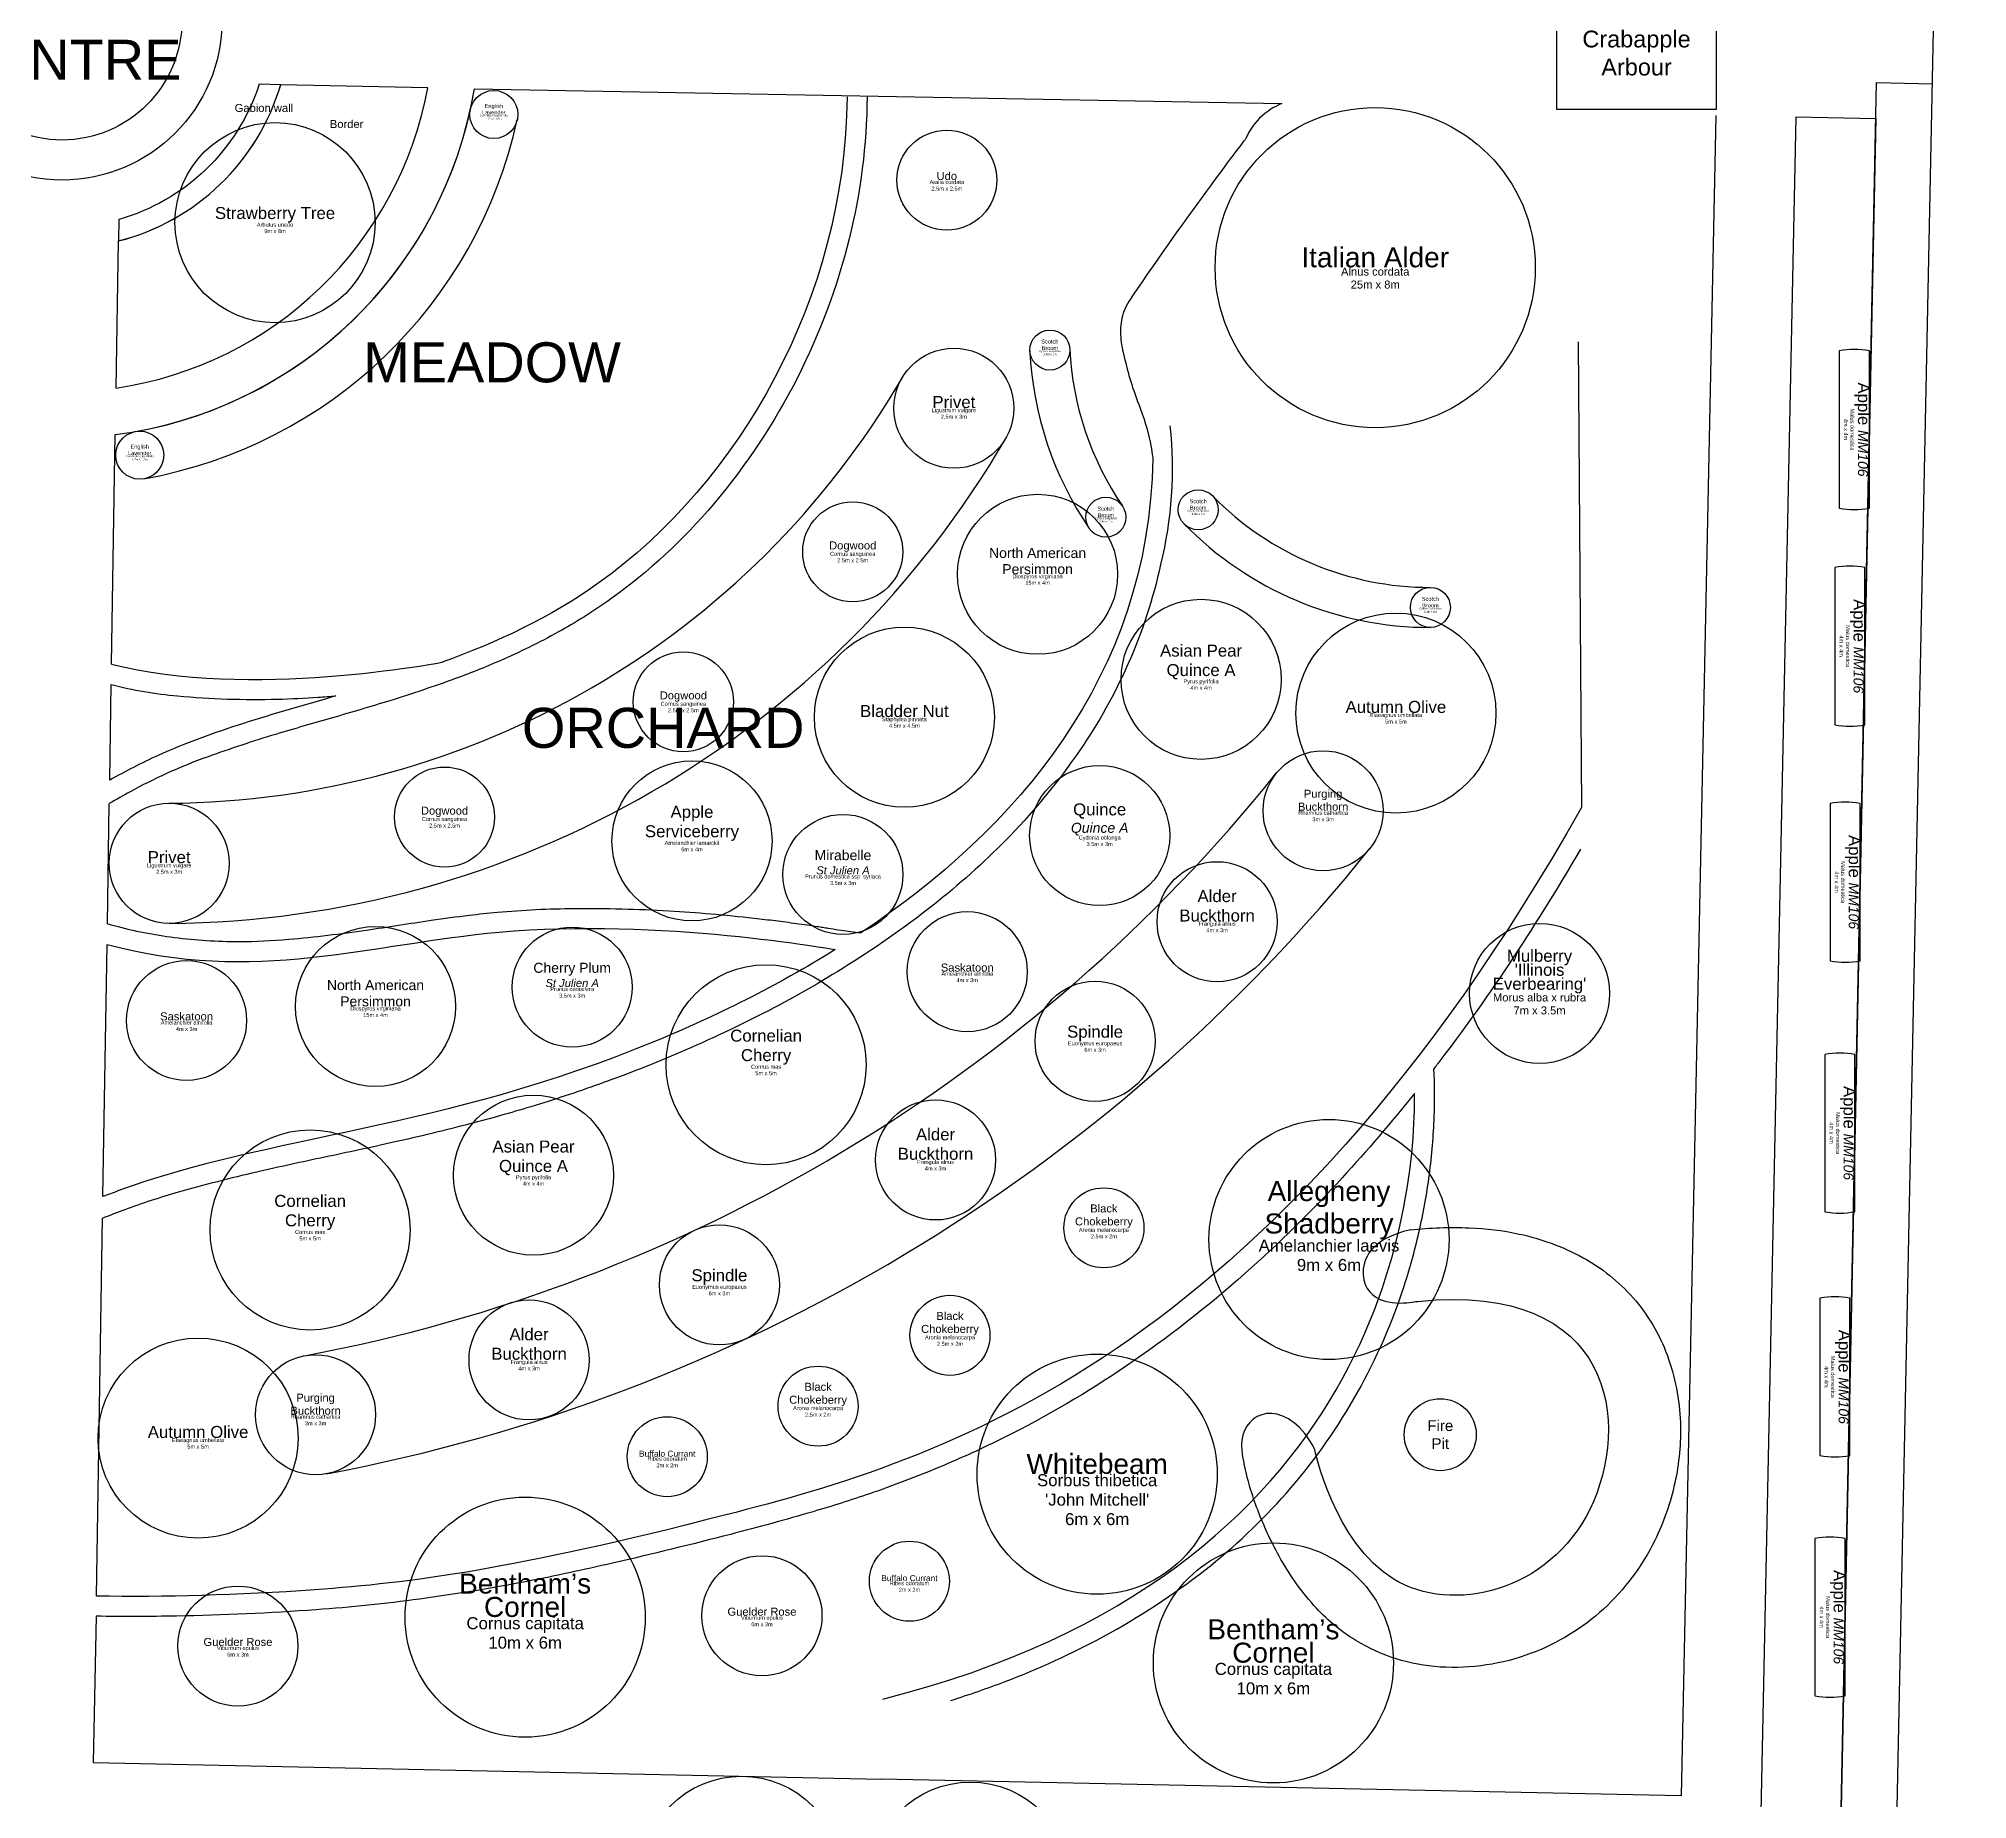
# Model space of a CAD drawing. Header units: metres. Extents: x 59 to 170, y -3 to 145.
# Drawn here: x 116.3 to 164.51, y 23.54 to 67.54 of the extents above; entities that cross this region are included whole.
import ezdxf

# ---------------------------------------------------------------- set-up
doc = ezdxf.new("R2010")
doc.units = ezdxf.units.M
for name, color, linetype, lineweight, true_color in [('Areas', 30, 'Continuous', 25, 0xff7f00), ('Boundary', 1, 'Continuous', 25, 0xff0000), ('Legend', 40, 'Continuous', 25, 0xffba00), ('Plant - Paused!', 1, 'Continuous', 25, 0xff0000), ('Plant - Perennial', 3, 'Continuous', 25, 0x00ff00), ('Plant - Shrub', 3, 'Continuous', 25, 0x00ff00), ('Plant - Tree', 3, 'Continuous', 25, 0x00ff00), ('Plant - Windbreak', 3, 'Continuous', 25, 0x00ff00), ('Plant label', 30, 'Continuous', 25, 0xff7f00), ('Structures', 216, 'Continuous', 25, 0x800080), ('Water', 136, 'Continuous', 25, 0x008080)]:
    doc.layers.add(name, color=color, linetype=linetype, lineweight=lineweight, true_color=true_color)
doc.layers.get('Plant - Paused!').off()
doc.styles.add('textstyle100', font='')
doc.styles.add('textstyle101', font='')
doc.styles.add('textstyle122', font='')
doc.styles.add('textstyle123', font='')
doc.styles.add('textstyle124', font='')
doc.styles.add('textstyle125', font='')
doc.styles.add('textstyle13', font='')
doc.styles.add('textstyle136', font='')
doc.styles.add('textstyle137', font='')
doc.styles.add('textstyle14', font='')
doc.styles.add('textstyle144', font='')
doc.styles.add('textstyle145', font='')
doc.styles.add('textstyle152', font='')
doc.styles.add('textstyle153', font='')
doc.styles.add('textstyle156', font='')
doc.styles.add('textstyle157', font='')
doc.styles.add('textstyle164', font='')
doc.styles.add('textstyle165', font='')
doc.styles.add('textstyle184', font='')
doc.styles.add('textstyle185', font='')
doc.styles.add('textstyle20', font='')
doc.styles.add('textstyle201', font='')
doc.styles.add('textstyle205', font='')
doc.styles.add('textstyle21', font='')
doc.styles.add('textstyle214', font='')
doc.styles.add('textstyle218', font='')
doc.styles.add('textstyle219', font='')
doc.styles.add('textstyle24', font='')
doc.styles.add('textstyle25', font='')
doc.styles.add('textstyle26', font='')
doc.styles.add('textstyle27', font='')
doc.styles.add('textstyle28', font='')
doc.styles.add('textstyle29', font='')
doc.styles.add('textstyle36', font='')
doc.styles.add('textstyle37', font='')
doc.styles.add('textstyle38', font='')
doc.styles.add('textstyle39', font='')
doc.styles.add('textstyle40', font='')
doc.styles.add('textstyle41', font='')
doc.styles.add('textstyle42', font='')
doc.styles.add('textstyle43', font='')
doc.styles.add('textstyle44', font='')
doc.styles.add('textstyle45', font='')
doc.styles.add('textstyle46', font='')
doc.styles.add('textstyle47', font='')
doc.styles.add('textstyle5', font='ltypeshp.shx')
doc.styles.add('textstyle56', font='')
doc.styles.add('textstyle57', font='')
doc.styles.add('textstyle58', font='')
doc.styles.add('textstyle59', font='')
doc.styles.add('textstyle6', font='ltypeshp.shx')
doc.styles.add('textstyle70', font='')
doc.styles.add('textstyle71', font='')
doc.styles.add('textstyle74', font='')
doc.styles.add('textstyle75', font='')
doc.styles.add('textstyle80', font='')
doc.styles.add('textstyle81', font='')
doc.styles.add('textstyle87', font='')
doc.styles.add('textstyle88', font='')
doc.styles.add('textstyle90', font='')
doc.styles.add('textstyle91', font='')
doc.styles.add('textstyle92', font='')
doc.styles.add('textstyle93', font='')
doc.styles.add('textstyle94', font='')
doc.styles.add('textstyle95', font='')
doc.styles.get('textstyle100').set_extended_font_data('Arial')
doc.styles.get('textstyle101').set_extended_font_data('Arial')
doc.styles.get('textstyle122').set_extended_font_data('Arial')
doc.styles.get('textstyle123').set_extended_font_data('Arial')
doc.styles.get('textstyle124').set_extended_font_data('Arial')
doc.styles.get('textstyle125').set_extended_font_data('Arial')
doc.styles.get('textstyle13').set_extended_font_data('Arial')
doc.styles.get('textstyle136').set_extended_font_data('Arial')
doc.styles.get('textstyle137').set_extended_font_data('Arial')
doc.styles.get('textstyle14').set_extended_font_data('Arial')
doc.styles.get('textstyle144').set_extended_font_data('Arial')
doc.styles.get('textstyle145').set_extended_font_data('Arial')
doc.styles.get('textstyle152').set_extended_font_data('Arial')
doc.styles.get('textstyle153').set_extended_font_data('Arial')
doc.styles.get('textstyle156').set_extended_font_data('Arial')
doc.styles.get('textstyle157').set_extended_font_data('Arial')
doc.styles.get('textstyle164').set_extended_font_data('Arial')
doc.styles.get('textstyle165').set_extended_font_data('Arial')
doc.styles.get('textstyle184').set_extended_font_data('Arial')
doc.styles.get('textstyle185').set_extended_font_data('Arial')
doc.styles.get('textstyle20').set_extended_font_data('Arial')
doc.styles.get('textstyle201').set_extended_font_data('Arial')
doc.styles.get('textstyle205').set_extended_font_data('Arial')
doc.styles.get('textstyle21').set_extended_font_data('Arial')
doc.styles.get('textstyle214').set_extended_font_data('Arial')
doc.styles.get('textstyle218').set_extended_font_data('Arial')
doc.styles.get('textstyle219').set_extended_font_data('Arial')
doc.styles.get('textstyle24').set_extended_font_data('Arial')
doc.styles.get('textstyle25').set_extended_font_data('Arial')
doc.styles.get('textstyle26').set_extended_font_data('Arial')
doc.styles.get('textstyle27').set_extended_font_data('Arial')
doc.styles.get('textstyle28').set_extended_font_data('Arial')
doc.styles.get('textstyle29').set_extended_font_data('Arial')
doc.styles.get('textstyle36').set_extended_font_data('Arial')
doc.styles.get('textstyle37').set_extended_font_data('Arial')
doc.styles.get('textstyle38').set_extended_font_data('Arial')
doc.styles.get('textstyle39').set_extended_font_data('Arial')
doc.styles.get('textstyle40').set_extended_font_data('Arial')
doc.styles.get('textstyle41').set_extended_font_data('Arial')
doc.styles.get('textstyle42').set_extended_font_data('Arial')
doc.styles.get('textstyle43').set_extended_font_data('Arial')
doc.styles.get('textstyle44').set_extended_font_data('Arial')
doc.styles.get('textstyle45').set_extended_font_data('Arial')
doc.styles.get('textstyle46').set_extended_font_data('Arial')
doc.styles.get('textstyle47').set_extended_font_data('Arial')
doc.styles.get('textstyle56').set_extended_font_data('Arial')
doc.styles.get('textstyle57').set_extended_font_data('Arial')
doc.styles.get('textstyle58').set_extended_font_data('Arial')
doc.styles.get('textstyle59').set_extended_font_data('Arial')
doc.styles.get('textstyle70').set_extended_font_data('Arial')
doc.styles.get('textstyle71').set_extended_font_data('Arial')
doc.styles.get('textstyle74').set_extended_font_data('Arial')
doc.styles.get('textstyle75').set_extended_font_data('Arial')
doc.styles.get('textstyle80').set_extended_font_data('Arial')
doc.styles.get('textstyle81').set_extended_font_data('Arial')
doc.styles.get('textstyle87').set_extended_font_data('Arial')
doc.styles.get('textstyle88').set_extended_font_data('Arial')
doc.styles.get('textstyle90').set_extended_font_data('Arial')
doc.styles.get('textstyle91').set_extended_font_data('Arial')
doc.styles.get('textstyle92').set_extended_font_data('Arial')
doc.styles.get('textstyle93').set_extended_font_data('Arial')
doc.styles.get('textstyle94').set_extended_font_data('Arial')
doc.styles.get('textstyle95').set_extended_font_data('Arial')
doc.linetypes.add('BATTING', pattern='A,0.00254,-2.54,["BAT",textstyle5,S=2.54,R=0,X=-2.54,Y=0],-5.08,["BAT",textstyle6,S=2.54,R=180,X=2.54,Y=0],-2.54', length=10.16254)

# ---------------------------------------------------------------- blocks, each defined once
blk = doc.blocks.new('Tree - Pyrus pyrifolia Quince A')
at = {"layer": 'Plant - Tree'}
blk.add_circle((0, 0), 2, dxfattribs=at)
at = {"layer": 'Plant - Tree', "insert": (0, 0), "char_height": 0.3, "attachment_point": 8, "line_spacing_factor": 0.971628, "style": 'textstyle165'}
blk.add_mtext('\\c32767;Asian Pear \\PQuince A', dxfattribs=at)
at = {"layer": 'Plant label', "insert": (0, 0), "char_height": 0.1, "attachment_point": 2, "line_spacing_factor": 0.971628, "style": 'textstyle164'}
blk.add_mtext('\\c32767;Pyrus pyrifolia\\P4m x 4m', dxfattribs=at)
blk = doc.blocks.new('Shrub - Amelanchier alnifolia')
at = {"layer": 'Plant - Shrub'}
blk.add_circle((0, 0), 1.5, dxfattribs=at)
at = {"layer": 'Plant - Shrub', "insert": (0, 0), "char_height": 0.2, "attachment_point": 8, "line_spacing_factor": 0.971628, "style": 'textstyle25'}
blk.add_mtext('\\c32767;Saskatoon', dxfattribs=at)
at = {"layer": 'Plant label', "insert": (0, 0), "char_height": 0.1, "attachment_point": 2, "line_spacing_factor": 0.971628, "style": 'textstyle24'}
blk.add_mtext('\\c32767;Amelanchier alnifolia\\P4m x 3m', dxfattribs=at)
blk = doc.blocks.new('Shrub - Euonymus europaeus')
at = {"layer": 'Plant - Shrub'}
blk.add_circle((0, 0), 1.5, dxfattribs=at)
at = {"layer": 'Plant - Shrub', "insert": (0, 0), "char_height": 0.3, "attachment_point": 8, "line_spacing_factor": 0.971628, "style": 'textstyle45'}
blk.add_mtext('\\c32767;Spindle', dxfattribs=at)
at = {"layer": 'Plant label', "insert": (0, 0), "char_height": 0.1, "attachment_point": 2, "line_spacing_factor": 0.971628, "style": 'textstyle44'}
blk.add_mtext('\\c32767;Euonymus europaeus\\P6m x 3m', dxfattribs=at)
blk = doc.blocks.new('Shrub - Ribes odoratum')
at = {"layer": 'Plant - Shrub'}
blk.add_circle((0, 0), 1, dxfattribs=at)
at = {"layer": 'Plant - Shrub', "insert": (0, 0), "char_height": 0.15, "attachment_point": 8, "line_spacing_factor": 0.971628, "style": 'textstyle75'}
blk.add_mtext('\\c32767;Buffalo Currant', dxfattribs=at)
at = {"layer": 'Plant label', "insert": (0, 0), "char_height": 0.1, "attachment_point": 2, "line_spacing_factor": 0.971628, "style": 'textstyle74'}
blk.add_mtext('\\c32767;Ribes odoratum\\P2m x 2m', dxfattribs=at)
blk = doc.blocks.new('Shrub - Elaeagnus umbellata')
at = {"layer": 'Plant - Shrub'}
blk.add_circle((0, 0), 2.5, dxfattribs=at)
at = {"layer": 'Plant - Shrub', "insert": (0, 0), "char_height": 0.3, "attachment_point": 8, "line_spacing_factor": 0.971628, "style": 'textstyle43'}
blk.add_mtext('\\c32767;Autumn Olive', dxfattribs=at)
at = {"layer": 'Plant label', "insert": (0, 0), "char_height": 0.1, "attachment_point": 2, "line_spacing_factor": 0.971628, "style": 'textstyle42'}
blk.add_mtext('\\c32767;Elaeagnus umbellata\\P5m x 5m', dxfattribs=at)
blk = doc.blocks.new("Tree - Sorbus thibetica 'John Mitchell'")
at = {"layer": 'Plant - Tree'}
blk.add_circle((0, 0), 3, dxfattribs=at)
at = {"layer": 'Plant - Tree', "insert": (0, 0), "char_height": 0.5, "attachment_point": 8, "line_spacing_factor": 0.971628, "style": 'textstyle185'}
blk.add_mtext('\\c32767;Whitebeam', dxfattribs=at)
at = {"layer": 'Plant label', "insert": (0, 0), "char_height": 0.3, "attachment_point": 2, "line_spacing_factor": 0.971628, "style": 'textstyle184'}
blk.add_mtext("\\c32767;Sorbus thibetica\\P'John Mitchell'\\P6m x 6m", dxfattribs=at)
blk = doc.blocks.new('Tree - Amelanchier laevis')
at = {"layer": 'Plant - Tree'}
blk.add_circle((0, 0), 3, dxfattribs=at)
at = {"layer": 'Plant - Tree', "insert": (0, 0), "char_height": 0.5, "attachment_point": 8, "line_spacing_factor": 0.971628, "style": 'textstyle93'}
blk.add_mtext('\\c32767;Allegheny\\PShadberry', dxfattribs=at)
at = {"layer": 'Plant label', "insert": (0, 0), "char_height": 0.3, "attachment_point": 2, "line_spacing_factor": 0.971628, "style": 'textstyle92'}
blk.add_mtext('\\c32767;Amelanchier laevis\\P9m x 6m', dxfattribs=at)
blk = doc.blocks.new('Structure - fire pit')
at = {"layer": 'Areas', "flags": 128}
blk.add_lwpolyline([(-5.748, 0.177, -0.034063), (-5.518, 1.787, -0.043809), (-5.106, 3.128, -0.072432), (-4.152, 4.757, -0.087865), (-2.814, 5.933, -0.091891), (-1.086, 6.588, -0.080486), (0.828, 6.623, -0.061964), (2.45, 6.182, -0.060517), (3.93, 5.353, -0.093291), (5.554, 3.621, -0.095899), (6.417, 1.434, -0.1057), (6.352, -1.124, -0.122236), (5.217, -3.305, -0.074422), (4.058, -4.28, -0.055492), (2.542, -4.993, -0.034832), (1.175, -5.356, -0.038702), (-0.148, -5.505)], format="xyb", dxfattribs=at)
at = {"layer": 'Areas'}
for points in [[(-3.754, 0.029), (-3.345, 5.536), (4.682, 4.984), (5.128, -3.319), (-0.218, -3.507), (-0.218, -3.507)], [(-5.748, 0.177), (-5.691, -0.975), (-4.614, -1.609), (-3.803, -0.945), (-3.754, 0.029), (-3.754, 0.029), (-3.754, 0.029)], [(-0.218, -3.507), (-0.912, -3.718), (-1.694, -4.529), (-1.06, -5.606), (-0.148, -5.505), (-0.148, -5.505)]]:
    blk.add_open_spline(points, degree=3, dxfattribs=at)
at = {"layer": 'Structures'}
blk.add_circle((0, 0), 1, dxfattribs=at)
at = {"layer": 'Structures', "color": 1, "true_color": 0xff0000, "insert": (0, 0), "char_height": 0.3, "attachment_point": 5, "rotation": 80, "style": 'textstyle88'}
blk.add_mtext('Fire\\PPit', dxfattribs=at)
blk = doc.blocks.new('Shrub - Rhamnus cathartica')
at = {"layer": 'Plant - Shrub'}
blk.add_circle((0, 0), 1.5, dxfattribs=at)
at = {"layer": 'Plant - Shrub', "insert": (0, 0), "char_height": 0.2, "attachment_point": 8, "line_spacing_factor": 0.971628, "style": 'textstyle71'}
blk.add_mtext('\\c32767;Purging\\PBuckthorn', dxfattribs=at)
at = {"layer": 'Plant label', "insert": (0, 0), "char_height": 0.1, "attachment_point": 2, "line_spacing_factor": 0.971628, "style": 'textstyle70'}
blk.add_mtext('\\c32767;Rhamnus cathartica\\P3m x 3m', dxfattribs=at)
blk = doc.blocks.new('Shrub - Viburnum opulus')
at = {"layer": 'Plant - Shrub'}
blk.add_circle((0, 0), 1.5, dxfattribs=at)
at = {"layer": 'Plant - Shrub', "insert": (0, 0), "char_height": 0.2, "attachment_point": 8, "line_spacing_factor": 0.971628, "style": 'textstyle81'}
blk.add_mtext('\\c32767;Guelder Rose', dxfattribs=at)
at = {"layer": 'Plant label', "insert": (0, 0), "char_height": 0.1, "attachment_point": 2, "line_spacing_factor": 0.971628, "style": 'textstyle80'}
blk.add_mtext('\\c32767;Viburnum opulus\\P6m x 3m', dxfattribs=at)
blk = doc.blocks.new('Shrub - Amelanchier lamarckii')
at = {"layer": 'Plant - Shrub'}
blk.add_circle((0, 0), 2, dxfattribs=at)
at = {"layer": 'Plant - Shrub', "insert": (0, 0), "char_height": 0.3, "attachment_point": 8, "line_spacing_factor": 0.971628, "style": 'textstyle27'}
blk.add_mtext('\\c32767;Apple\\PServiceberry', dxfattribs=at)
at = {"layer": 'Plant label', "insert": (0, 0), "char_height": 0.1, "attachment_point": 2, "line_spacing_factor": 0.971628, "style": 'textstyle26'}
blk.add_mtext('\\c32767;Amelanchier lamarckii\\P6m x 4m', dxfattribs=at)
blk = doc.blocks.new('Shrub - Cornus mas')
at = {"layer": 'Plant - Shrub'}
blk.add_circle((0, 0), 2.5, dxfattribs=at)
at = {"layer": 'Plant - Shrub', "insert": (0, 0), "char_height": 0.3, "attachment_point": 8, "line_spacing_factor": 0.971628, "style": 'textstyle37'}
blk.add_mtext('\\c32767;Cornelian\\PCherry', dxfattribs=at)
at = {"layer": 'Plant label', "insert": (0, 0), "char_height": 0.1, "attachment_point": 2, "line_spacing_factor": 0.971628, "style": 'textstyle36'}
blk.add_mtext('\\c32767;Cornus mas\\P5m x 5m', dxfattribs=at)
blk = doc.blocks.new('Tree - Cydonia oblonga Quince A')
at = {"layer": 'Plant - Tree'}
blk.add_circle((0, 0), 1.75, dxfattribs=at)
at = {"layer": 'Plant - Tree', "insert": (0, 0), "char_height": 0.3, "attachment_point": 8, "line_spacing_factor": 0.971628, "style": 'textstyle123'}
blk.add_mtext('\\c32767;Quince\\P\\fArial|b0|i1|c0|p0;\\H0.25;Quince A', dxfattribs=at)
at = {"layer": 'Plant label', "insert": (0, 0), "char_height": 0.1, "attachment_point": 2, "line_spacing_factor": 0.971628, "style": 'textstyle122'}
blk.add_mtext('\\c32767;Cydonia oblonga\\P3.5m x 3m', dxfattribs=at)
blk = doc.blocks.new('Tree - Malus domestica MM106 wall')
at = {"layer": 'Plant - Tree', "flags": 128}
blk.add_lwpolyline([(-1.965, -0.75), (1.965, -0.75, 0.094589), (1.965, 0), (-1.965, 0, 0.094589)], format="xyb", close=True, dxfattribs=at)
at = {"layer": 'Plant - Tree', "insert": (0, -0.375), "char_height": 0.3, "attachment_point": 8, "line_spacing_factor": 0.971628, "style": 'textstyle137'}
blk.add_mtext('\\c32767;Apple \\fArial|b0|i1|c0|p0;\\H0.25;MM106', dxfattribs=at)
at = {"layer": 'Plant label', "insert": (0, -0.375), "char_height": 0.1, "attachment_point": 2, "line_spacing_factor": 0.971628, "style": 'textstyle136'}
blk.add_mtext('\\c32767;Malus domestica\\P4m x 4m', dxfattribs=at)
blk = doc.blocks.new('Tree - Prunus cerasifera')
at = {"layer": 'Plant - Tree'}
blk.add_circle((0, 0), 1.5, dxfattribs=at)
at = {"layer": 'Plant - Tree', "insert": (0, 0), "char_height": 0.25, "attachment_point": 8, "line_spacing_factor": 0.971628, "style": 'textstyle153'}
blk.add_mtext('\\c32767;Cherry Plum\\P\\fArial|b0|i1|c0|p0;\\H0.2;St Julien A', dxfattribs=at)
at = {"layer": 'Plant label', "insert": (0, 0), "char_height": 0.1, "attachment_point": 2, "line_spacing_factor": 0.971628, "style": 'textstyle152'}
blk.add_mtext('\\c32767;Prunus cerasifera\\P3.5m x 3m', dxfattribs=at)
blk = doc.blocks.new('Tree - Prunus domestica ssp. syriaca')
at = {"layer": 'Plant - Tree'}
blk.add_circle((0, 0), 1.5, dxfattribs=at)
at = {"layer": 'Plant - Tree', "insert": (0, 0), "char_height": 0.25, "attachment_point": 8, "line_spacing_factor": 0.971628, "style": 'textstyle157'}
blk.add_mtext('\\c32767;Mirabelle\\P\\fArial|b0|i1|c0|p0;\\H0.2;St Julien A', dxfattribs=at)
at = {"layer": 'Plant label', "insert": (0, 0), "char_height": 0.1, "attachment_point": 2, "line_spacing_factor": 0.971628, "style": 'textstyle156'}
blk.add_mtext('\\c32767;Prunus domestica ssp. syriaca\\P3.5m x 3m', dxfattribs=at)
blk = doc.blocks.new('block 1')
at = {"layer": 'Plant - Tree'}
blk.add_circle((0, 0), 2.25, dxfattribs=at)
at = {"layer": 'Plant - Tree', "insert": (0, 0), "char_height": 0.3, "attachment_point": 8, "line_spacing_factor": 0.971628, "style": 'textstyle14'}
blk.add_mtext('\\c32767;Bladder Nut', dxfattribs=at)
at = {"layer": 'Plant label', "insert": (0, 0), "char_height": 0.1, "attachment_point": 2, "line_spacing_factor": 0.971628, "style": 'textstyle13'}
blk.add_mtext('\\c32767;Staphylea pinnata\\P4.5m x 4.5m', dxfattribs=at)
blk = doc.blocks.new('Shrub - Staphylea pinnata')
at = {"layer": 'Plant - Tree'}
blk.add_blockref('block 1', (0, 0), dxfattribs=at)
blk = doc.blocks.new('Shrub - Ligustrum vulgare')
at = {"layer": 'Plant - Shrub'}
blk.add_circle((0, 0), 1.5, dxfattribs=at)
at = {"layer": 'Plant - Shrub', "insert": (0, 0), "char_height": 0.3, "attachment_point": 8, "line_spacing_factor": 0.971628, "style": 'textstyle59'}
blk.add_mtext('\\c32767;Privet', dxfattribs=at)
at = {"layer": 'Plant label', "insert": (0, 0), "char_height": 0.1, "attachment_point": 2, "line_spacing_factor": 0.971628, "style": 'textstyle58'}
blk.add_mtext('\\c32767;Ligustrum vulgare\\P2.5m x 3m', dxfattribs=at)
blk = doc.blocks.new('Shrub - Aronia melanocarpa')
at = {"layer": 'Plant - Shrub'}
blk.add_circle((0, 0), 1, dxfattribs=at)
at = {"layer": 'Plant - Shrub', "insert": (0, 0), "char_height": 0.2, "attachment_point": 8, "line_spacing_factor": 0.971628, "style": 'textstyle29'}
blk.add_mtext('\\c32767;Black \\PChokeberry', dxfattribs=at)
at = {"layer": 'Plant label', "insert": (0, 0), "char_height": 0.1, "attachment_point": 2, "line_spacing_factor": 0.971628, "style": 'textstyle28'}
blk.add_mtext('\\c32767;Aronia melanocarpa\\P2.5m x 2m', dxfattribs=at)
blk = doc.blocks.new('Structure - Crabapple Arbour')
at = {"layer": 'Structures', "flags": 128}
blk.add_lwpolyline([(-2, -1), (2, -1), (2, 1), (-2, 1)], close=True, dxfattribs=at)
at = {"layer": 'Structures', "color": 30, "true_color": 0xff7f00, "insert": (0, 0), "char_height": 0.3, "attachment_point": 5, "style": 'textstyle87'}
blk.add_mtext('Crabapple\\PArbour', dxfattribs=at)
blk = doc.blocks.new('Tree - Arbutus unedo')
at = {"layer": 'Plant - Tree'}
blk.add_circle((0, 0), 2.5, dxfattribs=at)
at = {"layer": 'Plant - Tree', "insert": (0, 0), "char_height": 0.3, "attachment_point": 8, "line_spacing_factor": 0.971628, "style": 'textstyle95'}
blk.add_mtext('\\c32767;Strawberry Tree', dxfattribs=at)
at = {"layer": 'Plant label', "insert": (0, 0), "char_height": 0.1, "attachment_point": 2, "line_spacing_factor": 0.971628, "style": 'textstyle94'}
blk.add_mtext('\\c32767;Arbutus unedo\\P9m x 8m', dxfattribs=at)
blk = doc.blocks.new('Perennial - Aralia cordata')
at = {"layer": 'Plant - Perennial'}
blk.add_circle((0, 0), 1.25, dxfattribs=at)
at = {"layer": 'Plant - Perennial', "color": 30, "true_color": 0xff7f00, "insert": (0, 0), "char_height": 0.2, "attachment_point": 8, "line_spacing_factor": 0.971628, "style": 'textstyle20'}
blk.add_mtext('Udo', dxfattribs=at)
at = {"layer": 'Plant label', "insert": (0, 0), "char_height": 0.1, "attachment_point": 2, "line_spacing_factor": 0.971628, "style": 'textstyle21'}
blk.add_mtext('\\c32767;Aralia cordata\\P2.5m x 2.5m', dxfattribs=at)
blk = doc.blocks.new('Tree - Alnus cordata')
at = {"layer": 'Plant - Tree'}
blk.add_circle((0, 0), 4, dxfattribs=at)
at = {"layer": 'Plant - Tree', "insert": (0, 0), "char_height": 0.5, "attachment_point": 8, "line_spacing_factor": 0.971628, "style": 'textstyle91'}
blk.add_mtext('\\c32767;Italian Alder', dxfattribs=at)
at = {"layer": 'Plant label', "insert": (0, 0), "char_height": 0.2, "attachment_point": 2, "line_spacing_factor": 0.971628, "style": 'textstyle90'}
blk.add_mtext('\\c32767;Alnus cordata\\P25m x 8m', dxfattribs=at)
blk = doc.blocks.new('Shrub - Lavandula angustifolia')
at = {"layer": 'Plant - Shrub'}
blk.add_circle((0, 0), 0.6, dxfattribs=at)
at = {"layer": 'Plant - Shrub', "insert": (0, 0), "char_height": 0.1, "attachment_point": 8, "line_spacing_factor": 0.971628, "style": 'textstyle57'}
blk.add_mtext('\\c32767;English \\PLavender', dxfattribs=at)
at = {"layer": 'Plant label', "insert": (0, 0), "char_height": 0.05, "attachment_point": 2, "line_spacing_factor": 0.971628, "style": 'textstyle56'}
blk.add_mtext('\\c32767;Lavandula angustifolia\\P1.2m x 1.2m', dxfattribs=at)
blk = doc.blocks.new('Shrub - Cornus sericea')
at = {"layer": 'Plant - Shrub'}
blk.add_circle((0, 0), 1.25, dxfattribs=at)
at = {"layer": 'Plant - Shrub', "insert": (0, 0), "char_height": 0.2, "attachment_point": 8, "line_spacing_factor": 0.971628, "style": 'textstyle39'}
blk.add_mtext('\\c32767;Dogwood', dxfattribs=at)
at = {"layer": 'Plant label', "insert": (0, 0), "char_height": 0.1, "attachment_point": 2, "line_spacing_factor": 0.971628, "style": 'textstyle38'}
blk.add_mtext('\\c32767;Cornus sanguinea\\P2.5m x 2.5m', dxfattribs=at)
blk = doc.blocks.new('Shrub - Frangula alnus')
at = {"layer": 'Plant - Shrub'}
blk.add_circle((0, 0), 1.5, dxfattribs=at)
at = {"layer": 'Plant - Shrub', "insert": (0, 0), "char_height": 0.3, "attachment_point": 8, "line_spacing_factor": 0.971628, "style": 'textstyle47'}
blk.add_mtext('\\c32767;Alder\\PBuckthorn', dxfattribs=at)
at = {"layer": 'Plant label', "insert": (0, 0), "char_height": 0.1, "attachment_point": 2, "line_spacing_factor": 0.971628, "style": 'textstyle46'}
blk.add_mtext('\\c32767;Frangula alnus\\P4m x 3m', dxfattribs=at)
blk = doc.blocks.new('Shrub - Cytisus scoparius')
at = {"layer": 'Plant - Shrub'}
blk.add_circle((0, 0), 0.5, dxfattribs=at)
at = {"layer": 'Plant - Shrub', "insert": (0, 0), "char_height": 0.1, "attachment_point": 8, "line_spacing_factor": 0.971628, "style": 'textstyle41'}
blk.add_mtext('\\c32767;Scotch\\PBroom', dxfattribs=at)
at = {"layer": 'Plant label', "insert": (0, 0), "char_height": 0.05, "attachment_point": 2, "line_spacing_factor": 0.971628, "style": 'textstyle40'}
blk.add_mtext('\\c32767;Cytisus scoparius\\P2.4m x 1m', dxfattribs=at)
blk = doc.blocks.new('Tree - Cornus capitata')
at = {"layer": 'Plant - Tree'}
blk.add_circle((0, 0), 3, dxfattribs=at)
at = {"layer": 'Plant - Tree', "insert": (0, 0), "char_height": 0.5, "attachment_point": 8, "line_spacing_factor": 0.7, "style": 'textstyle101'}
blk.add_mtext('\\c32767;Bentham’s\\PCornel', dxfattribs=at)
at = {"layer": 'Plant label', "insert": (0, 0), "char_height": 0.3, "attachment_point": 2, "line_spacing_factor": 0.971628, "style": 'textstyle100'}
blk.add_mtext('\\c32767;Cornus capitata\\P10m x 6m', dxfattribs=at)
blk = doc.blocks.new('Tree - Morus alba x rubra')
at = {"layer": 'Plant - Tree'}
blk.add_circle((0, 0), 1.75, dxfattribs=at)
at = {"layer": 'Plant - Tree', "insert": (0, 0), "char_height": 0.3, "attachment_point": 8, "line_spacing_factor": 0.7, "style": 'textstyle145'}
blk.add_mtext("\\c32767;Mulberry\\P'Illinois \\PEverbearing'", dxfattribs=at)
at = {"layer": 'Plant label', "insert": (0, 0), "char_height": 0.2, "attachment_point": 2, "line_spacing_factor": 0.971628, "style": 'textstyle144'}
blk.add_mtext('\\c32767;Morus alba x rubra\\P7m x 3.5m', dxfattribs=at)
blk = doc.blocks.new('Tree - Diospyros virginiana')
at = {"layer": 'Plant - Tree'}
blk.add_circle((0, 0), 2, dxfattribs=at)
at = {"layer": 'Plant - Tree', "insert": (0, 0), "char_height": 0.25, "attachment_point": 8, "line_spacing_factor": 0.971628, "style": 'textstyle125'}
blk.add_mtext('\\c32767;North American\\PPersimmon', dxfattribs=at)
at = {"layer": 'Plant label', "insert": (0, 0), "char_height": 0.1, "attachment_point": 2, "line_spacing_factor": 0.971628, "style": 'textstyle124'}
blk.add_mtext('\\c32767;Diospyros virginiana\\P15m x 4m', dxfattribs=at)

msp = doc.modelspace()

# ---------------------------------------------------------------- linework, layer by layer
at = {"layer": 'Areas'}
for p, q in [((126.028, 66.307), (122.353, 66.385)), ((160.215, 65.579), (162.215, 65.536)), ((162.215, 65.536), (161.272, 19.546)), ((118.238, 58.803), (118.298, 62.479)), ((117.739, 28.114), (117.663, 24.455))]:
    msp.add_line(p, q, dxfattribs=at)
at = {"layer": 'Areas', "flags": 128}
for points in [[(137.007, 66.08, -0.059025), (136.56, 62.535, -0.056768), (135.265, 59.063, -0.057525), (133.175, 55.91, -0.062538), (130.604, 53.535, -0.027214), (129.382, 52.758, -0.024045), (127.928, 52.031, -0.016452), (126.717, 51.543, -0.012309), (125.083, 50.992, -0.005904), (123.648, 50.565, 0.003826), (122.229, 50.15, 0.01307), (120.537, 49.592, 0.020346), (119.499, 49.17, 0.019447), (118.59, 48.715, 0.005615), (118.069, 48.42)], [(118.126, 51.908), (118.219, 57.64, 0.330725), (127.192, 66.282), (147.374, 65.916)], [(147.374, 65.916, 0.064272), (146.944, 65.661, 0.114516), (146.511, 65.124, 0.019007), (146.47, 65.031)], [(143.623, 61.072, 0.104229), (143.392, 60.611, 0.075674), (143.341, 60.143, 0.060278), (143.426, 59.627)], [(144.037, 60.791, -0.002489), (144.037, 60.791)], [(148.148, 58.582, 1), (148.148, 58.582)], [(148.148, 58.582, 1), (148.148, 58.582)], [(144.576, 57.857, -0.086605), (144.342, 54.391, -0.050662), (143.533, 51.917, -0.046183), (142.317, 49.742, -0.041638), (140.58, 47.617, -0.032206), (138.786, 45.984, -0.028131), (136.536, 44.387, -0.022006), (134.404, 43.174, -0.019934), (131.956, 42.042, -0.012639), (130.317, 41.41, -0.012281), (128.602, 40.844, -0.010076), (127.082, 40.418, -0.008054), (125.172, 39.956, -0.003887), (123.454, 39.584, 0.004852), (121.754, 39.212, 0.013212), (119.792, 38.707, 0.01877), (118.454, 38.271, 0.008042), (117.901, 38.057)], [(118.118, 51.394, 0.038885), (119.775, 51.111, 0.029444), (122.27, 51.03, 0.009882), (123.29, 51.078, 0.003698), (123.733, 51.11)], [(154.84, 47.284, -0.012037), (153.304, 44.8, -0.017892), (151.347, 42.022, -0.001756), (151.169, 41.789)], [(118.02, 45.419, 0.003715), (118.194, 45.371, 0.033603), (119.697, 45.075, 0.032062), (121.306, 44.973, 0.022092), (122.557, 45.03, 0.014468), (124.493, 45.259, 0.001939), (125.299, 45.382, -0.002537), (126.114, 45.505, -0.005831), (127.063, 45.632, -0.007951), (127.767, 45.706, -0.020457), (129.697, 45.8, -0.016634), (132.055, 45.74, -0.006623), (133.101, 45.665, -0.006389), (134.181, 45.558, -0.003183), (134.717, 45.495, -0.003276), (135.237, 45.427, -0.001799), (135.509, 45.389, -0.001913), (135.766, 45.351, -0.001105), (135.903, 45.329, -0.001196), (136.03, 45.309, -0.000712), (136.031, 45.309), (136.161, 45.288, -0.001252), (136.163, 45.287), (136.228, 45.276, -0.00128), (136.231, 45.276), (136.853, 45.188)], [(139.101, 26.009, 0.013535), (140.459, 26.483, 0.033218), (142.913, 27.606, 0.042192), (145.449, 29.268, 0.046129), (147.478, 31.182, 0.049934), (149.174, 33.545, 0.049434), (150.381, 36.222, 0.023594), (150.779, 37.617, 0.023357), (151.047, 39.058, 0.011868), (151.131, 39.792, 0.012219), (151.177, 40.509, 0.014843), (151.188, 41.414, 0.015661), (151.169, 41.789)], [(150.689, 41.177, -0.0166), (148.883, 39.07, -0.026005), (146.45, 36.675, -0.03185), (143.489, 34.369, -0.033846), (140.435, 32.579, -0.016829), (138.819, 31.84, -0.015924), (137.068, 31.174, -0.011856), (135.658, 30.726, -0.008141), (133.598, 30.16, -0.006203), (130.644, 29.439, -0.008533), (128.473, 28.977, -0.01485), (125.826, 28.542, -0.015337), (123.239, 28.275, -0.013335), (119.749, 28.117, -0.008452), (117.739, 28.114)]]:
    msp.add_lwpolyline(points, format="xyb", dxfattribs=at)
for points in [[(160.215, 65.577), (159.314, 21.588), (137.32, 22.045)], [(158.215, 65.618), (157.355, 23.629), (137.361, 24.045)], [(154.778, 59.957), (154.861, 48.323)], [(118.079, 49.005), (118.118, 51.394)], [(118.02, 45.419), (118.069, 48.42)], [(117.91, 38.599), (118.012, 44.903)], [(117.91, 38.599), (117.91, 38.599)], [(117.747, 28.615), (117.901, 38.057)], [(117.901, 38.057), (117.901, 38.057)], [(117.663, 24.455), (137.361, 24.045)]]:
    msp.add_lwpolyline(points, dxfattribs=at)
at = {"layer": 'Areas'}
msp.add_circle((116.887, 68.002), 4, dxfattribs=at)
for centre, radius, start, end in [((116.887, 68.002), 9.297, 278.3534, 349.4953), ((116.887, 68.002), 5.7, 284.3259, 343.5228), ((151.491, 61.381), 8.255, 192.0059, 200.8713)]:
    msp.add_arc(centre, radius, start, end, dxfattribs=at)
for points, knots in [([(136.507, 66.084), (136.469, 61.064), (132.854, 54.797), (127.745, 52.446), (126.391, 51.955)], [0, 0, 0, 0, 1, 1.353737, 1.353737, 1.353737, 1.353737]), ([(123.733, 51.11), (122.159, 50.652), (120.156, 50.104), (118.469, 49.225), (118.079, 49.005)], [1.5852079, 1.5852079, 1.5852079, 1.5852079, 2, 2.1300175, 2.1300175, 2.1300175, 2.1300175]), ([(154.861, 48.323), (147.015, 34.449), (130.63, 29.59), (123.638, 28.695), (119.44, 28.59), (117.747, 28.615)], [0, 0, 0, 0, 1, 2, 2.790576, 2.790576, 2.790576, 2.790576]), ([(118.012, 44.903), (121.676, 43.904), (128.328, 46.202), (136.209, 44.772), (136.209, 44.772)], [0.204346, 0.204346, 0.204346, 0.204346, 1, 2, 2, 2, 2]), ([(136.209, 44.772), (134.734, 43.85), (127.386, 40.251), (121.975, 40.148), (118.033, 38.647), (117.91, 38.599)], [0.737093, 0.737093, 0.737093, 0.737093, 1, 2, 2.032429, 2.032429, 2.032429, 2.032429])]:
    msp.add_open_spline(points, degree=3, knots=knots, dxfattribs=at)
for points in [[(143.623, 61.072), (145.026, 63.141), (146.47, 65.031), (146.47, 65.031)], [(143.778, 58.44), (144.091, 57.683), (144.149, 57.04), (144.149, 57.04)], [(144.149, 57.04), (144.056, 51.593), (140.722, 47.772), (136.853, 45.188)], [(118.126, 51.908), (121.518, 51.013), (126.391, 51.955), (126.391, 51.955)], [(137.403, 26.045), (149.859, 29.185), (150.714, 38.454), (150.689, 41.177)]]:
    msp.add_open_spline(points, degree=3, dxfattribs=at)
at = {"layer": 'Boundary'}
for p, q in [((162.643, 18.117), (164.506, 108.898)), ((161.272, 19.546), (162.235, 66.436)), ((162.235, 66.436), (163.634, 66.407))]:
    msp.add_line(p, q, dxfattribs=at)
at = {"layer": 'Plant - Shrub', "flags": 128}
msp.add_lwpolyline([(119.553, 48.428, 0.264868), (137.88, 59.055)], format="xyb", dxfattribs=at)
at = {"layer": 'Plant - Shrub'}
for centre, radius, start, end in [((149.685, 60.148), 7.62, 182.7879, 214.2705), ((149.685, 60.148), 8.62, 182.7879, 214.2705), ((119.39, 69.826), 24.399, 270.4379, 329.7785), ((151.085, 61.442), 7.62, 224.3867, 270), ((151.085, 61.442), 8.62, 224.3867, 270)]:
    msp.add_arc(centre, radius, start, end, dxfattribs=at)
at = {"layer": 'Plant - Windbreak'}
for centre, radius, start, end in [((116.887, 68.002), 10.447, 280.1246, 347.6561), ((116.887, 68.002), 11.647, 280.1246, 347.6561), ((115.437, 74.693), 40.768, 280.6155, 321.2557), ((115.437, 74.693), 43.768, 280.6155, 321.2557)]:
    msp.add_arc(centre, radius, start, end, dxfattribs=at)
at = {"layer": 'Structures', "flags": 128}
msp.add_lwpolyline([(122.353, 66.385), (121.816, 66.396, -0.249647), (118.307, 63.016), (118.298, 62.479, 0.264197)], format="xyb", close=True, dxfattribs=at)
at = {"layer": 'Water'}
msp.add_circle((116.887, 68.002), 3, dxfattribs=at)

# ---------------------------------------------------------------- block references
at = {"layer": 'Areas'}
for name, p in [('Tree - Pyrus pyrifolia Quince A', (145.354, 51.525)), ('Shrub - Rhamnus cathartica', (148.404, 48.24)), ('Tree - Cydonia oblonga Quince A', (142.82, 47.621)), ('Tree - Pyrus pyrifolia Quince A', (128.67, 39.133))]:
    msp.add_blockref(name, p, dxfattribs=at)
at = {"layer": 'Areas', "xscale": 0.9, "yscale": 0.9, "rotation": 280}
msp.add_blockref('Structure - fire pit', (151.332, 32.65), dxfattribs=at)
at = {"layer": 'Boundary'}
msp.add_blockref("Tree - Sorbus thibetica 'John Mitchell'", (142.757, 31.663), dxfattribs=at)
at = {"layer": 'Plant - Paused!'}
for p in [(133.871, 21.616), (139.593, 21.469)]:
    msp.add_blockref('Shrub - Elaeagnus umbellata', p, dxfattribs=at)
at = {"layer": 'Plant - Shrub'}
for name, p in [('Shrub - Lavandula angustifolia', (127.679, 65.64)), ('Shrub - Ligustrum vulgare', (139.176, 58.3)), ('Shrub - Cytisus scoparius', (141.575, 59.753)), ('Shrub - Lavandula angustifolia', (118.829, 57.127)), ('Shrub - Cornus sericea', (136.648, 54.711)), ('Shrub - Cytisus scoparius', (142.974, 55.576)), ('Shrub - Cytisus scoparius', (145.282, 55.762)), ('Shrub - Cytisus scoparius', (151.085, 53.322)), ('Shrub - Elaeagnus umbellata', (150.223, 50.682)), ('Shrub - Cornus sericea', (132.415, 50.964)), ('Shrub - Cornus sericea', (126.447, 48.084)), ('Shrub - Amelanchier lamarckii', (132.631, 47.488)), ('Shrub - Ligustrum vulgare', (119.565, 46.928)), ('Shrub - Frangula alnus', (145.754, 45.469)), ('Shrub - Amelanchier alnifolia', (139.51, 44.22)), ('Tree - Morus alba x rubra', (153.813, 43.676)), ('Shrub - Cornus mas', (134.483, 41.895)), ('Shrub - Euonymus europaeus', (142.705, 42.48)), ('Shrub - Frangula alnus', (138.718, 39.515)), ('Shrub - Aronia melanocarpa', (142.925, 37.819)), ('Shrub - Euonymus europaeus', (133.317, 36.393)), ('Shrub - Frangula alnus', (128.559, 34.518)), ('Shrub - Aronia melanocarpa', (139.079, 35.133)), ('Shrub - Elaeagnus umbellata', (120.288, 32.564)), ('Shrub - Rhamnus cathartica', (123.224, 33.148)), ('Shrub - Aronia melanocarpa', (135.783, 33.363)), ('Shrub - Ribes odoratum', (132.012, 32.099)), ('Tree - Cornus capitata', (128.462, 28.089)), ('Shrub - Ribes odoratum', (138.066, 28.989)), ('Shrub - Viburnum opulus', (134.38, 28.125)), ('Shrub - Viburnum opulus', (121.284, 27.368))]:
    msp.add_blockref(name, p, dxfattribs=at)
at = {"layer": 'Plant - Tree', "linetype": 'BATTING'}
msp.add_blockref('Tree - Alnus cordata', (149.706, 61.814), dxfattribs=at)
at = {"layer": 'Plant - Tree'}
for name, p in [('Tree - Arbutus unedo', (122.211, 62.937)), ('Perennial - Aralia cordata', (139, 64)), ('Tree - Diospyros virginiana', (141.268, 54.15)), ('Shrub - Staphylea pinnata', (137.939, 50.579)), ('Tree - Prunus domestica ssp. syriaca', (136.404, 46.649)), ('Tree - Diospyros virginiana', (124.722, 43.35)), ('Tree - Prunus cerasifera', (129.637, 43.834)), ('Tree - Amelanchier laevis', (148.551, 37.527)), ('Shrub - Cornus mas', (123.088, 37.766)), ('Tree - Cornus capitata', (147.162, 26.947))]:
    msp.add_blockref(name, p, dxfattribs=at)
at = {"layer": 'Plant - Tree', "rotation": 270}
for p in [(162.055, 57.768), (161.944, 52.354), (161.825, 46.459), (161.695, 40.187), (161.571, 34.096), (161.447, 28.092)]:
    msp.add_blockref('Tree - Malus domestica MM106 wall', p, dxfattribs=at)
at = {"layer": 'Plant - Windbreak'}
msp.add_blockref('Shrub - Amelanchier alnifolia', (120, 43), dxfattribs=at)
at = {"layer": 'Structures', "yscale": 1.4}
msp.add_blockref('Structure - Crabapple Arbour', (156.237, 67.173), dxfattribs=at)

# ---------------------------------------------------------------- texts
at = {"layer": 'Legend', "char_height": 1, "attachment_point": 5}
for s, insert, style in [('CENTRE', (117, 67), 'textstyle219'), ('MEADOW', (127.635, 59.439), 'textstyle218'), ('ORCHARD', (131.911, 50.306), 'textstyle214')]:
    msp.add_mtext(s, dxfattribs=dict(at, insert=insert, style=style))
at = {"layer": 'Legend', "color": 30, "true_color": 0xff7f00, "insert": (124, 65.4), "char_height": 0.2, "attachment_point": 5, "style": 'textstyle205'}
msp.add_mtext('Border', dxfattribs=at)
at = {"layer": 'Structures', "color": 30, "true_color": 0xff7f00, "insert": (121.932, 65.802), "char_height": 0.2, "attachment_point": 5, "style": 'textstyle201'}
msp.add_mtext('Gabion wall', dxfattribs=at)

doc.saveas('drawing.dxf')
